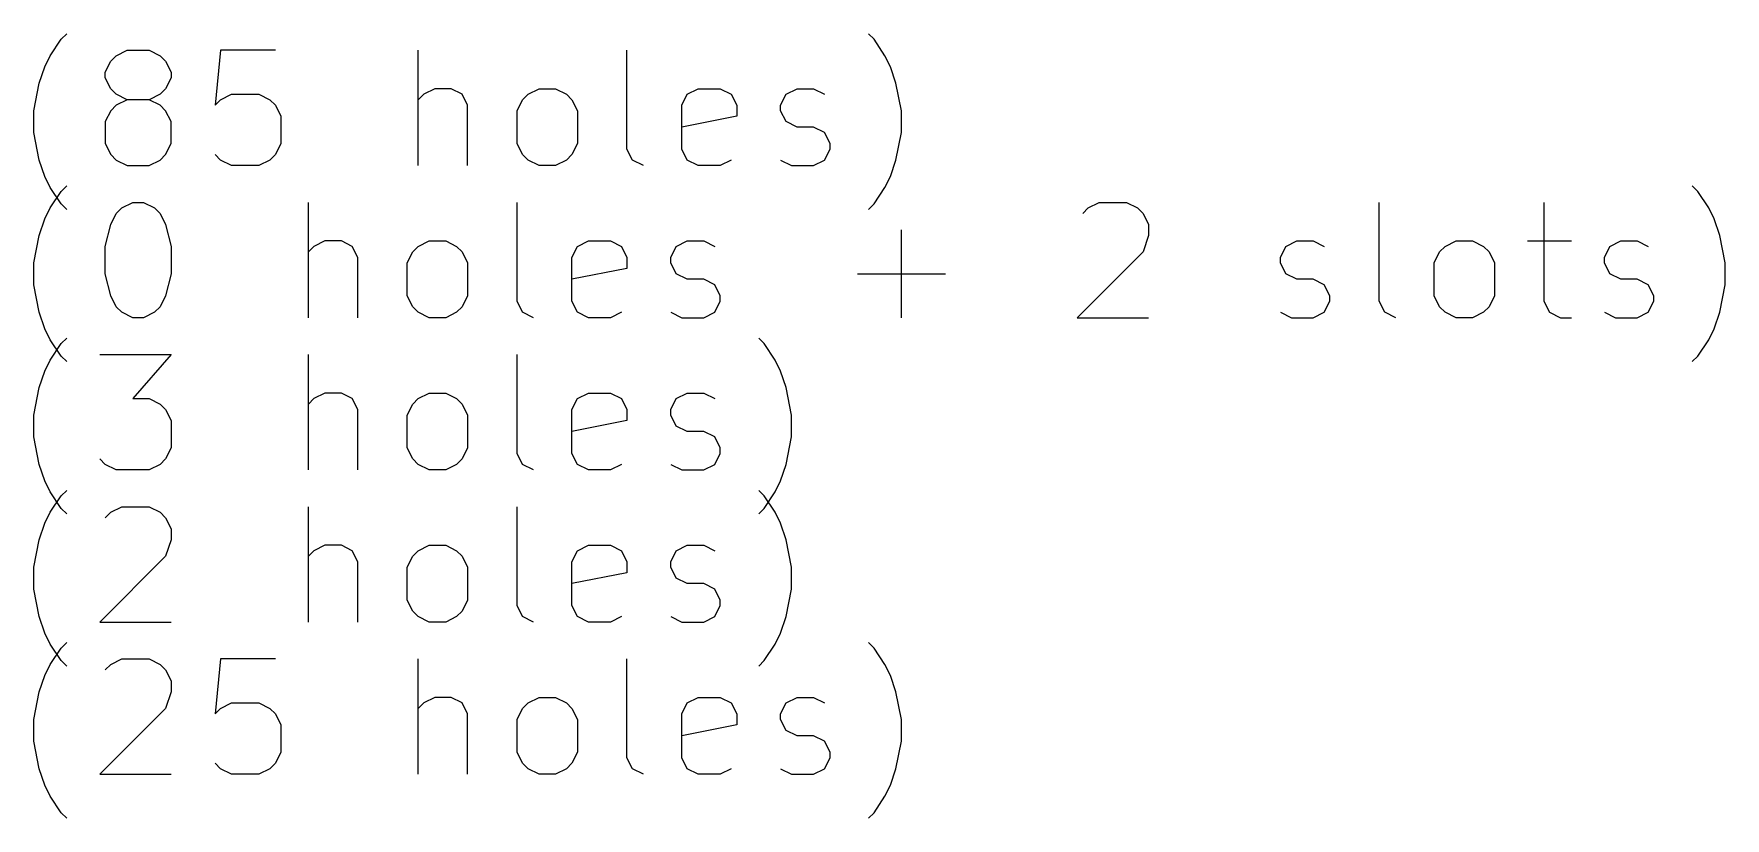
# Model space of a CAD drawing. Extents: x -1 to 215, y -141 to -2.
# Drawn here: x 45.86 to 89.86, y -27.94 to -7.53 of the extents above; entities that cross this region are included whole.
import ezdxf

# ---------------------------------------------------------------- set-up
doc = ezdxf.new("R2010")
doc.units = 0
doc.header["$MEASUREMENT"] = 0
doc.layers.add('BLACK', color=7, linetype='CONTINUOUS')

msp = doc.modelspace()

# ---------------------------------------------------------------- linework, layer by layer
at = {"layer": 'Black'}
for p, q in [((46.2857, -8.1), (46.5714, -7.67143)), ((46.5714, -7.67143), (46.7143, -7.52857)), ((67.7143, -7.67143), (67.5714, -7.52857)), ((68, -8.1), (67.7143, -7.67143)), ((46.1429, -8.38571), (46.2857, -8.1)), ((47.7143, -8.52857), (47.8571, -8.24286)), ((47.8571, -8.24286), (48, -8.1)), ((48, -8.1), (48.2857, -7.95714)), ((48.2857, -7.95714), (48.8571, -7.95714)), ((48.8571, -7.95714), (49.1429, -8.1)), ((49.1429, -8.1), (49.2857, -8.24286)), ((49.2857, -8.24286), (49.4286, -8.52857)), ((50.7143, -7.95714), (50.5714, -9.38571)), ((52.1429, -7.95714), (50.7143, -7.95714)), ((55.8571, -10.9571), (55.8571, -7.95714)), ((61.2857, -10.5286), (61.2857, -7.95714)), ((68.1429, -8.38571), (68, -8.1)), ((46, -8.81429), (46.1429, -8.38571)), ((47.7143, -8.67143), (47.7143, -8.52857)), ((47.8571, -8.95714), (47.7143, -8.67143)), ((49.4286, -8.67143), (49.2857, -8.95714)), ((49.4286, -8.52857), (49.4286, -8.67143)), ((68.2857, -8.81429), (68.1429, -8.38571)), ((45.8571, -9.52857), (46, -8.81429)), ((48, -9.1), (47.8571, -8.95714)), ((48.2857, -9.24286), (48, -9.1)), ((49.1429, -9.1), (48.8571, -9.24286)), ((49.2857, -8.95714), (49.1429, -9.1)), ((50.7143, -9.24286), (51, -9.1)), ((51, -9.1), (51.7143, -9.1)), ((51.7143, -9.1), (52, -9.24286)), ((56, -9.1), (55.8571, -9.24286)), ((56.2857, -8.95714), (56, -9.1)), ((56.7143, -8.95714), (56.2857, -8.95714)), ((57, -9.1), (56.7143, -8.95714)), ((57.1429, -9.38571), (57, -9.1)), ((58.5714, -9.24286), (58.7143, -9.1)), ((58.7143, -9.1), (59, -8.95714)), ((59, -8.95714), (59.4286, -8.95714)), ((59.4286, -8.95714), (59.7143, -9.1)), ((59.7143, -9.1), (59.8571, -9.24286)), ((62.7143, -9.38571), (62.8571, -9.1)), ((62.8571, -9.1), (63.1429, -8.95714)), ((63.1429, -8.95714), (63.7143, -8.95714)), ((63.7143, -8.95714), (64, -9.1)), ((64, -9.1), (64.1429, -9.38571)), ((65.2857, -9.38571), (65.4286, -9.1)), ((65.4286, -9.1), (65.7143, -8.95714)), ((65.7143, -8.95714), (66.1429, -8.95714)), ((66.1429, -8.95714), (66.4286, -9.1)), ((68.4286, -9.52857), (68.2857, -8.81429)), ((45.8571, -10.1), (45.8571, -9.52857)), ((47.8571, -9.52857), (47.7143, -9.81429)), ((48, -9.38571), (47.8571, -9.52857)), ((48.2857, -9.24286), (48, -9.38571)), ((48.8571, -9.24286), (48.2857, -9.24286)), ((49.1429, -9.38571), (48.8571, -9.24286)), ((49.2857, -9.52857), (49.1429, -9.38571)), ((49.4286, -9.81429), (49.2857, -9.52857)), ((50.5714, -9.38571), (50.7143, -9.24286)), ((52, -9.24286), (52.1429, -9.38571)), ((52.1429, -9.38571), (52.2857, -9.67143)), ((52.2857, -9.67143), (52.2857, -10.3857)), ((57.1429, -10.9571), (57.1429, -9.38571)), ((58.4286, -9.52857), (58.5714, -9.24286)), ((58.4286, -10.3857), (58.4286, -9.52857)), ((59.8571, -9.24286), (60, -9.52857)), ((60, -9.52857), (60, -10.3857)), ((62.7143, -10.5286), (62.7143, -9.38571)), ((64.1429, -9.67143), (62.7143, -9.95714)), ((64.1429, -9.38571), (64.1429, -9.67143)), ((65.2857, -9.52857), (65.2857, -9.38571)), ((65.4286, -9.81429), (65.2857, -9.52857)), ((68.4286, -10.1), (68.4286, -9.52857)), ((46, -10.8143), (45.8571, -10.1)), ((47.7143, -9.81429), (47.7143, -10.3857)), ((49.4286, -10.3857), (49.4286, -9.81429)), ((65.7143, -9.95714), (65.4286, -9.81429)), ((66.1429, -9.95714), (65.7143, -9.95714)), ((66.4286, -10.1), (66.1429, -9.95714)), ((66.5714, -10.3857), (66.4286, -10.1)), ((68.2857, -10.8143), (68.4286, -10.1)), ((47.7143, -10.3857), (47.8571, -10.6714)), ((49.2857, -10.6714), (49.4286, -10.3857)), ((52.2857, -10.3857), (52.1429, -10.6714)), ((58.5714, -10.6714), (58.4286, -10.3857)), ((60, -10.3857), (59.8571, -10.6714)), ((61.4286, -10.8143), (61.2857, -10.5286)), ((62.8571, -10.8143), (62.7143, -10.5286)), ((66.4286, -10.8143), (66.5714, -10.5286)), ((66.5714, -10.5286), (66.5714, -10.3857)), ((46.1429, -11.2429), (46, -10.8143)), ((47.8571, -10.6714), (48, -10.8143)), ((48, -10.8143), (48.2857, -10.9571)), ((48.2857, -10.9571), (48.8571, -10.9571)), ((48.8571, -10.9571), (49.1429, -10.8143)), ((49.1429, -10.8143), (49.2857, -10.6714)), ((50.7143, -10.8143), (50.5714, -10.6714)), ((51, -10.9571), (50.7143, -10.8143)), ((51.7143, -10.9571), (51, -10.9571)), ((52, -10.8143), (51.7143, -10.9571)), ((52.1429, -10.6714), (52, -10.8143)), ((58.7143, -10.8143), (58.5714, -10.6714)), ((59, -10.9571), (58.7143, -10.8143)), ((59.4286, -10.9571), (59, -10.9571)), ((59.7143, -10.8143), (59.4286, -10.9571)), ((59.8571, -10.6714), (59.7143, -10.8143)), ((61.7143, -10.9571), (61.4286, -10.8143)), ((63.1429, -10.9571), (62.8571, -10.8143)), ((63.7143, -10.9571), (63.1429, -10.9571)), ((64, -10.8143), (63.7143, -10.9571)), ((65.2857, -10.8143), (65.5714, -10.9571)), ((65.5714, -10.9571), (66.1429, -10.9571)), ((66.1429, -10.9571), (66.4286, -10.8143)), ((68.1429, -11.2429), (68.2857, -10.8143)), ((46.2857, -11.5286), (46.1429, -11.2429)), ((68, -11.5286), (68.1429, -11.2429)), ((46.5714, -11.9571), (46.2857, -11.5286)), ((46.2857, -12.06), (46.5714, -11.6314)), ((46.5714, -11.6314), (46.7143, -11.4886)), ((67.7143, -11.9571), (68, -11.5286)), ((89.1429, -11.6314), (89, -11.4886)), ((89.4286, -12.06), (89.1429, -11.6314)), ((46.1429, -12.3457), (46.2857, -12.06)), ((46.7143, -12.1), (46.5714, -11.9571)), ((47.8571, -12.4886), (48, -12.2029)), ((48, -12.2029), (48.1429, -12.06)), ((48.1429, -12.06), (48.4286, -11.9171)), ((48.4286, -11.9171), (48.7143, -11.9171)), ((48.7143, -11.9171), (49, -12.06)), ((49, -12.06), (49.1429, -12.2029)), ((49.1429, -12.2029), (49.2857, -12.4886)), ((53, -14.9171), (53, -11.9171)), ((58.4286, -14.4886), (58.4286, -11.9171)), ((67.5714, -12.1), (67.7143, -11.9571)), ((73.1429, -12.2029), (73.2857, -12.06)), ((73.2857, -12.06), (73.5714, -11.9171)), ((73.5714, -11.9171), (74.2857, -11.9171)), ((74.2857, -11.9171), (74.5714, -12.06)), ((74.5714, -12.06), (74.7143, -12.2029)), ((74.7143, -12.2029), (74.8571, -12.4886)), ((80.8571, -14.4886), (80.8571, -11.9171)), ((85.1429, -11.9171), (85.1429, -14.4886)), ((89.5714, -12.3457), (89.4286, -12.06)), ((46, -12.7743), (46.1429, -12.3457)), ((47.7143, -13.06), (47.8571, -12.4886)), ((49.2857, -12.4886), (49.4286, -13.06)), ((68.4286, -14.9171), (68.4286, -12.6314)), ((74.8571, -12.4886), (74.8571, -12.7743)), ((89.7143, -12.7743), (89.5714, -12.3457)), ((45.8571, -13.4886), (46, -12.7743)), ((47.7143, -13.7743), (47.7143, -13.06)), ((49.4286, -13.06), (49.4286, -13.7743)), ((53.1429, -13.06), (53, -13.2029)), ((53.4286, -12.9171), (53.1429, -13.06)), ((53.8571, -12.9171), (53.4286, -12.9171)), ((54.1429, -13.06), (53.8571, -12.9171)), ((54.2857, -13.3457), (54.1429, -13.06)), ((55.7143, -13.2029), (55.8571, -13.06)), ((55.8571, -13.06), (56.1429, -12.9171)), ((56.1429, -12.9171), (56.5714, -12.9171)), ((56.5714, -12.9171), (56.8571, -13.06)), ((56.8571, -13.06), (57, -13.2029)), ((59.8571, -13.3457), (60, -13.06)), ((60, -13.06), (60.2857, -12.9171)), ((60.2857, -12.9171), (60.8571, -12.9171)), ((60.8571, -12.9171), (61.1429, -13.06)), ((61.1429, -13.06), (61.2857, -13.3457)), ((62.4286, -13.3457), (62.5714, -13.06)), ((62.5714, -13.06), (62.8571, -12.9171)), ((62.8571, -12.9171), (63.2857, -12.9171)), ((63.2857, -12.9171), (63.5714, -13.06)), ((74.8571, -12.7743), (74.7143, -13.2029)), ((78.2857, -13.3457), (78.4286, -13.06)), ((78.4286, -13.06), (78.7143, -12.9171)), ((78.7143, -12.9171), (79.1429, -12.9171)), ((79.1429, -12.9171), (79.4286, -13.06)), ((82.4286, -13.2029), (82.5714, -13.06)), ((82.5714, -13.06), (82.8571, -12.9171)), ((82.8571, -12.9171), (83.2857, -12.9171)), ((83.2857, -12.9171), (83.5714, -13.06)), ((83.5714, -13.06), (83.7143, -13.2029)), ((84.7143, -12.9171), (85.8571, -12.9171)), ((86.7143, -13.3457), (86.8571, -13.06)), ((86.8571, -13.06), (87.1429, -12.9171)), ((87.1429, -12.9171), (87.5714, -12.9171)), ((87.5714, -12.9171), (87.8571, -13.06)), ((89.8571, -13.4886), (89.7143, -12.7743)), ((45.8571, -14.06), (45.8571, -13.4886)), ((54.2857, -14.9171), (54.2857, -13.3457)), ((55.5714, -13.4886), (55.7143, -13.2029)), ((55.5714, -14.3457), (55.5714, -13.4886)), ((57, -13.2029), (57.1429, -13.4886)), ((57.1429, -13.4886), (57.1429, -14.3457)), ((59.8571, -14.4886), (59.8571, -13.3457)), ((61.2857, -13.6314), (59.8571, -13.9171)), ((61.2857, -13.3457), (61.2857, -13.6314)), ((62.4286, -13.4886), (62.4286, -13.3457)), ((62.5714, -13.7743), (62.4286, -13.4886)), ((74.7143, -13.2029), (73, -14.9171)), ((78.2857, -13.4886), (78.2857, -13.3457)), ((78.4286, -13.7743), (78.2857, -13.4886)), ((82.2857, -13.4886), (82.4286, -13.2029)), ((82.2857, -14.3457), (82.2857, -13.4886)), ((83.7143, -13.2029), (83.8571, -13.4886)), ((83.8571, -13.4886), (83.8571, -14.3457)), ((86.7143, -13.4886), (86.7143, -13.3457)), ((86.8571, -13.7743), (86.7143, -13.4886)), ((89.8571, -14.06), (89.8571, -13.4886)), ((46, -14.7743), (45.8571, -14.06)), ((47.8571, -14.3457), (47.7143, -13.7743)), ((49.4286, -13.7743), (49.2857, -14.3457)), ((62.8571, -13.9171), (62.5714, -13.7743)), ((63.2857, -13.9171), (62.8571, -13.9171)), ((63.5714, -14.06), (63.2857, -13.9171)), ((63.7143, -14.3457), (63.5714, -14.06)), ((67.2857, -13.7743), (69.5714, -13.7743)), ((78.7143, -13.9171), (78.4286, -13.7743)), ((79.1429, -13.9171), (78.7143, -13.9171)), ((79.4286, -14.06), (79.1429, -13.9171)), ((79.5714, -14.3457), (79.4286, -14.06)), ((87.1429, -13.9171), (86.8571, -13.7743)), ((87.5714, -13.9171), (87.1429, -13.9171)), ((87.8571, -14.06), (87.5714, -13.9171)), ((88, -14.3457), (87.8571, -14.06)), ((89.7143, -14.7743), (89.8571, -14.06)), ((48, -14.6314), (47.8571, -14.3457)), ((49.2857, -14.3457), (49.1429, -14.6314)), ((55.7143, -14.6314), (55.5714, -14.3457)), ((57.1429, -14.3457), (57, -14.6314)), ((58.5714, -14.7743), (58.4286, -14.4886)), ((60, -14.7743), (59.8571, -14.4886)), ((63.5714, -14.7743), (63.7143, -14.4886)), ((63.7143, -14.4886), (63.7143, -14.3457)), ((79.4286, -14.7743), (79.5714, -14.4886)), ((79.5714, -14.4886), (79.5714, -14.3457)), ((81, -14.7743), (80.8571, -14.4886)), ((82.4286, -14.6314), (82.2857, -14.3457)), ((83.8571, -14.3457), (83.7143, -14.6314)), ((85.1429, -14.4886), (85.2857, -14.7743)), ((87.8571, -14.7743), (88, -14.4886)), ((88, -14.4886), (88, -14.3457)), ((46.1429, -15.2029), (46, -14.7743)), ((48.1429, -14.7743), (48, -14.6314)), ((48.4286, -14.9171), (48.1429, -14.7743)), ((48.7143, -14.9171), (48.4286, -14.9171)), ((49, -14.7743), (48.7143, -14.9171)), ((49.1429, -14.6314), (49, -14.7743)), ((55.8571, -14.7743), (55.7143, -14.6314)), ((56.1429, -14.9171), (55.8571, -14.7743)), ((56.5714, -14.9171), (56.1429, -14.9171)), ((56.8571, -14.7743), (56.5714, -14.9171)), ((57, -14.6314), (56.8571, -14.7743)), ((58.8571, -14.9171), (58.5714, -14.7743)), ((60.2857, -14.9171), (60, -14.7743)), ((60.8571, -14.9171), (60.2857, -14.9171)), ((61.1429, -14.7743), (60.8571, -14.9171)), ((62.4286, -14.7743), (62.7143, -14.9171)), ((62.7143, -14.9171), (63.2857, -14.9171)), ((63.2857, -14.9171), (63.5714, -14.7743)), ((73, -14.9171), (74.8571, -14.9171)), ((78.2857, -14.7743), (78.5714, -14.9171)), ((78.5714, -14.9171), (79.1429, -14.9171)), ((79.1429, -14.9171), (79.4286, -14.7743)), ((81.2857, -14.9171), (81, -14.7743)), ((82.5714, -14.7743), (82.4286, -14.6314)), ((82.8571, -14.9171), (82.5714, -14.7743)), ((83.2857, -14.9171), (82.8571, -14.9171)), ((83.5714, -14.7743), (83.2857, -14.9171)), ((83.7143, -14.6314), (83.5714, -14.7743)), ((85.2857, -14.7743), (85.5714, -14.9171)), ((85.5714, -14.9171), (85.8571, -14.9171)), ((86.7143, -14.7743), (87, -14.9171)), ((87, -14.9171), (87.5714, -14.9171)), ((87.5714, -14.9171), (87.8571, -14.7743)), ((89.5714, -15.2029), (89.7143, -14.7743)), ((46.2857, -15.4886), (46.1429, -15.2029)), ((89.4286, -15.4886), (89.5714, -15.2029)), ((46.5714, -15.9171), (46.2857, -15.4886)), ((46.2857, -16.02), (46.5714, -15.5914)), ((46.5714, -15.5914), (46.7143, -15.4486)), ((64.8571, -15.5914), (64.7143, -15.4486)), ((65.1429, -16.02), (64.8571, -15.5914)), ((89.1429, -15.9171), (89.4286, -15.4886)), ((46.1429, -16.3057), (46.2857, -16.02)), ((46.7143, -16.06), (46.5714, -15.9171)), ((47.5714, -15.8771), (49.4286, -15.8771)), ((49.4286, -15.8771), (48.4286, -17.02)), ((53, -18.8771), (53, -15.8771)), ((58.4286, -18.4486), (58.4286, -15.8771)), ((65.2857, -16.3057), (65.1429, -16.02)), ((89, -16.06), (89.1429, -15.9171)), ((46, -16.7343), (46.1429, -16.3057)), ((65.4286, -16.7343), (65.2857, -16.3057)), ((45.8571, -17.4486), (46, -16.7343)), ((48.4286, -17.02), (48.8571, -17.02)), ((48.8571, -17.02), (49.1429, -17.1629)), ((53.1429, -17.02), (53, -17.1629)), ((53.4286, -16.8771), (53.1429, -17.02)), ((53.8571, -16.8771), (53.4286, -16.8771)), ((54.1429, -17.02), (53.8571, -16.8771)), ((54.2857, -17.3057), (54.1429, -17.02)), ((55.7143, -17.1629), (55.8571, -17.02)), ((55.8571, -17.02), (56.1429, -16.8771)), ((56.1429, -16.8771), (56.5714, -16.8771)), ((56.5714, -16.8771), (56.8571, -17.02)), ((56.8571, -17.02), (57, -17.1629)), ((59.8571, -17.3057), (60, -17.02)), ((60, -17.02), (60.2857, -16.8771)), ((60.2857, -16.8771), (60.8571, -16.8771)), ((60.8571, -16.8771), (61.1429, -17.02)), ((61.1429, -17.02), (61.2857, -17.3057)), ((62.4286, -17.3057), (62.5714, -17.02)), ((62.5714, -17.02), (62.8571, -16.8771)), ((62.8571, -16.8771), (63.2857, -16.8771)), ((63.2857, -16.8771), (63.5714, -17.02)), ((65.5714, -17.4486), (65.4286, -16.7343)), ((45.8571, -18.02), (45.8571, -17.4486)), ((49.1429, -17.1629), (49.2857, -17.3057)), ((49.2857, -17.3057), (49.4286, -17.5914)), ((49.4286, -17.5914), (49.4286, -18.3057)), ((54.2857, -18.8771), (54.2857, -17.3057)), ((55.5714, -17.4486), (55.7143, -17.1629)), ((55.5714, -18.3057), (55.5714, -17.4486)), ((57, -17.1629), (57.1429, -17.4486)), ((57.1429, -17.4486), (57.1429, -18.3057)), ((59.8571, -18.4486), (59.8571, -17.3057)), ((61.2857, -17.5914), (59.8571, -17.8771)), ((61.2857, -17.3057), (61.2857, -17.5914)), ((62.4286, -17.4486), (62.4286, -17.3057)), ((62.5714, -17.7343), (62.4286, -17.4486)), ((65.5714, -18.02), (65.5714, -17.4486)), ((46, -18.7343), (45.8571, -18.02)), ((62.8571, -17.8771), (62.5714, -17.7343)), ((63.2857, -17.8771), (62.8571, -17.8771)), ((63.5714, -18.02), (63.2857, -17.8771)), ((63.7143, -18.3057), (63.5714, -18.02)), ((65.4286, -18.7343), (65.5714, -18.02)), ((49.4286, -18.3057), (49.2857, -18.5914)), ((55.7143, -18.5914), (55.5714, -18.3057)), ((57.1429, -18.3057), (57, -18.5914)), ((58.5714, -18.7343), (58.4286, -18.4486)), ((60, -18.7343), (59.8571, -18.4486)), ((63.5714, -18.7343), (63.7143, -18.4486)), ((63.7143, -18.4486), (63.7143, -18.3057)), ((46.1429, -19.1629), (46, -18.7343)), ((47.7143, -18.7343), (47.5714, -18.5914)), ((48, -18.8771), (47.7143, -18.7343)), ((48.8571, -18.8771), (48, -18.8771)), ((49.1429, -18.7343), (48.8571, -18.8771)), ((49.2857, -18.5914), (49.1429, -18.7343)), ((55.8571, -18.7343), (55.7143, -18.5914)), ((56.1429, -18.8771), (55.8571, -18.7343)), ((56.5714, -18.8771), (56.1429, -18.8771)), ((56.8571, -18.7343), (56.5714, -18.8771)), ((57, -18.5914), (56.8571, -18.7343)), ((58.8571, -18.8771), (58.5714, -18.7343)), ((60.2857, -18.8771), (60, -18.7343)), ((60.8571, -18.8771), (60.2857, -18.8771)), ((61.1429, -18.7343), (60.8571, -18.8771)), ((62.4286, -18.7343), (62.7143, -18.8771)), ((62.7143, -18.8771), (63.2857, -18.8771)), ((63.2857, -18.8771), (63.5714, -18.7343)), ((65.2857, -19.1629), (65.4286, -18.7343)), ((46.2857, -19.4486), (46.1429, -19.1629)), ((65.1429, -19.4486), (65.2857, -19.1629)), ((46.5714, -19.8771), (46.2857, -19.4486)), ((46.2857, -19.98), (46.5714, -19.5514)), ((46.5714, -19.5514), (46.7143, -19.4086)), ((64.8571, -19.5514), (64.7143, -19.4086)), ((64.8571, -19.8771), (65.1429, -19.4486)), ((65.1429, -19.98), (64.8571, -19.5514)), ((46.1429, -20.2657), (46.2857, -19.98)), ((46.7143, -20.02), (46.5714, -19.8771)), ((47.7143, -20.1229), (47.8571, -19.98)), ((47.8571, -19.98), (48.1429, -19.8371)), ((48.1429, -19.8371), (48.8571, -19.8371)), ((48.8571, -19.8371), (49.1429, -19.98)), ((49.1429, -19.98), (49.2857, -20.1229)), ((49.2857, -20.1229), (49.4286, -20.4086)), ((53, -22.8371), (53, -19.8371)), ((58.4286, -22.4086), (58.4286, -19.8371)), ((64.7143, -20.02), (64.8571, -19.8771)), ((65.2857, -20.2657), (65.1429, -19.98)), ((46, -20.6943), (46.1429, -20.2657)), ((49.4286, -20.4086), (49.4286, -20.6943)), ((65.4286, -20.6943), (65.2857, -20.2657)), ((45.8571, -21.4086), (46, -20.6943)), ((49.4286, -20.6943), (49.2857, -21.1229)), ((53.1429, -20.98), (53, -21.1229)), ((53.4286, -20.8371), (53.1429, -20.98)), ((53.8571, -20.8371), (53.4286, -20.8371)), ((54.1429, -20.98), (53.8571, -20.8371)), ((54.2857, -21.2657), (54.1429, -20.98)), ((55.7143, -21.1229), (55.8571, -20.98)), ((55.8571, -20.98), (56.1429, -20.8371)), ((56.1429, -20.8371), (56.5714, -20.8371)), ((56.5714, -20.8371), (56.8571, -20.98)), ((56.8571, -20.98), (57, -21.1229)), ((59.8571, -21.2657), (60, -20.98)), ((60, -20.98), (60.2857, -20.8371)), ((60.2857, -20.8371), (60.8571, -20.8371)), ((60.8571, -20.8371), (61.1429, -20.98)), ((61.1429, -20.98), (61.2857, -21.2657)), ((62.4286, -21.2657), (62.5714, -20.98)), ((62.5714, -20.98), (62.8571, -20.8371)), ((62.8571, -20.8371), (63.2857, -20.8371)), ((63.2857, -20.8371), (63.5714, -20.98)), ((65.5714, -21.4086), (65.4286, -20.6943)), ((45.8571, -21.98), (45.8571, -21.4086)), ((49.2857, -21.1229), (47.5714, -22.8371)), ((54.2857, -22.8371), (54.2857, -21.2657)), ((55.5714, -21.4086), (55.7143, -21.1229)), ((55.5714, -22.2657), (55.5714, -21.4086)), ((57, -21.1229), (57.1429, -21.4086)), ((57.1429, -21.4086), (57.1429, -22.2657)), ((59.8571, -22.4086), (59.8571, -21.2657)), ((61.2857, -21.5514), (59.8571, -21.8371)), ((61.2857, -21.2657), (61.2857, -21.5514)), ((62.4286, -21.4086), (62.4286, -21.2657)), ((62.5714, -21.6943), (62.4286, -21.4086)), ((65.5714, -21.98), (65.5714, -21.4086)), ((46, -22.6943), (45.8571, -21.98)), ((62.8571, -21.8371), (62.5714, -21.6943)), ((63.2857, -21.8371), (62.8571, -21.8371)), ((63.5714, -21.98), (63.2857, -21.8371)), ((63.7143, -22.2657), (63.5714, -21.98)), ((65.4286, -22.6943), (65.5714, -21.98)), ((55.7143, -22.5514), (55.5714, -22.2657)), ((57.1429, -22.2657), (57, -22.5514)), ((58.5714, -22.6943), (58.4286, -22.4086)), ((60, -22.6943), (59.8571, -22.4086)), ((63.5714, -22.6943), (63.7143, -22.4086)), ((63.7143, -22.4086), (63.7143, -22.2657)), ((46.1429, -23.1229), (46, -22.6943)), ((47.5714, -22.8371), (49.4286, -22.8371)), ((55.8571, -22.6943), (55.7143, -22.5514)), ((56.1429, -22.8371), (55.8571, -22.6943)), ((56.5714, -22.8371), (56.1429, -22.8371)), ((56.8571, -22.6943), (56.5714, -22.8371)), ((57, -22.5514), (56.8571, -22.6943)), ((58.8571, -22.8371), (58.5714, -22.6943)), ((60.2857, -22.8371), (60, -22.6943)), ((60.8571, -22.8371), (60.2857, -22.8371)), ((61.1429, -22.6943), (60.8571, -22.8371)), ((62.4286, -22.6943), (62.7143, -22.8371)), ((62.7143, -22.8371), (63.2857, -22.8371)), ((63.2857, -22.8371), (63.5714, -22.6943)), ((65.2857, -23.1229), (65.4286, -22.6943)), ((46.2857, -23.4086), (46.1429, -23.1229)), ((65.1429, -23.4086), (65.2857, -23.1229)), ((46.5714, -23.8371), (46.2857, -23.4086)), ((46.2857, -23.94), (46.5714, -23.5114)), ((46.5714, -23.5114), (46.7143, -23.3686)), ((64.8571, -23.8371), (65.1429, -23.4086)), ((67.7143, -23.5114), (67.5714, -23.3686)), ((68, -23.94), (67.7143, -23.5114)), ((46.1429, -24.2257), (46.2857, -23.94)), ((46.7143, -23.98), (46.5714, -23.8371)), ((47.7143, -24.0829), (47.8571, -23.94)), ((47.8571, -23.94), (48.1429, -23.7971)), ((48.1429, -23.7971), (48.8571, -23.7971)), ((48.8571, -23.7971), (49.1429, -23.94)), ((49.1429, -23.94), (49.2857, -24.0829)), ((49.2857, -24.0829), (49.4286, -24.3686)), ((50.7143, -23.7971), (50.5714, -25.2257)), ((52.1429, -23.7971), (50.7143, -23.7971)), ((55.8571, -26.7971), (55.8571, -23.7971)), ((61.2857, -26.3686), (61.2857, -23.7971)), ((64.7143, -23.98), (64.8571, -23.8371)), ((68.1429, -24.2257), (68, -23.94)), ((46, -24.6543), (46.1429, -24.2257)), ((49.4286, -24.3686), (49.4286, -24.6543)), ((68.2857, -24.6543), (68.1429, -24.2257)), ((45.8571, -25.3686), (46, -24.6543)), ((49.4286, -24.6543), (49.2857, -25.0829)), ((50.7143, -25.0829), (51, -24.94)), ((51, -24.94), (51.7143, -24.94)), ((51.7143, -24.94), (52, -25.0829)), ((56, -24.94), (55.8571, -25.0829)), ((56.2857, -24.7971), (56, -24.94)), ((56.7143, -24.7971), (56.2857, -24.7971)), ((57, -24.94), (56.7143, -24.7971)), ((57.1429, -25.2257), (57, -24.94)), ((58.5714, -25.0829), (58.7143, -24.94)), ((58.7143, -24.94), (59, -24.7971)), ((59, -24.7971), (59.4286, -24.7971)), ((59.4286, -24.7971), (59.7143, -24.94)), ((59.7143, -24.94), (59.8571, -25.0829)), ((62.7143, -25.2257), (62.8571, -24.94)), ((62.8571, -24.94), (63.1429, -24.7971)), ((63.1429, -24.7971), (63.7143, -24.7971)), ((63.7143, -24.7971), (64, -24.94)), ((64, -24.94), (64.1429, -25.2257)), ((65.2857, -25.2257), (65.4286, -24.94)), ((65.4286, -24.94), (65.7143, -24.7971)), ((65.7143, -24.7971), (66.1429, -24.7971)), ((66.1429, -24.7971), (66.4286, -24.94)), ((68.4286, -25.3686), (68.2857, -24.6543)), ((45.8571, -25.94), (45.8571, -25.3686)), ((49.2857, -25.0829), (47.5714, -26.7971)), ((50.5714, -25.2257), (50.7143, -25.0829)), ((52, -25.0829), (52.1429, -25.2257)), ((52.1429, -25.2257), (52.2857, -25.5114)), ((52.2857, -25.5114), (52.2857, -26.2257)), ((57.1429, -26.7971), (57.1429, -25.2257)), ((58.4286, -25.3686), (58.5714, -25.0829)), ((58.4286, -26.2257), (58.4286, -25.3686)), ((59.8571, -25.0829), (60, -25.3686)), ((60, -25.3686), (60, -26.2257)), ((62.7143, -26.3686), (62.7143, -25.2257)), ((64.1429, -25.5114), (62.7143, -25.7971)), ((64.1429, -25.2257), (64.1429, -25.5114)), ((65.2857, -25.3686), (65.2857, -25.2257)), ((65.4286, -25.6543), (65.2857, -25.3686)), ((68.4286, -25.94), (68.4286, -25.3686)), ((46, -26.6543), (45.8571, -25.94)), ((65.7143, -25.7971), (65.4286, -25.6543)), ((66.1429, -25.7971), (65.7143, -25.7971)), ((66.4286, -25.94), (66.1429, -25.7971)), ((66.5714, -26.2257), (66.4286, -25.94)), ((68.2857, -26.6543), (68.4286, -25.94)), ((52.2857, -26.2257), (52.1429, -26.5114)), ((58.5714, -26.5114), (58.4286, -26.2257)), ((60, -26.2257), (59.8571, -26.5114)), ((61.4286, -26.6543), (61.2857, -26.3686)), ((62.8571, -26.6543), (62.7143, -26.3686)), ((66.4286, -26.6543), (66.5714, -26.3686)), ((66.5714, -26.3686), (66.5714, -26.2257)), ((46.1429, -27.0829), (46, -26.6543)), ((47.5714, -26.7971), (49.4286, -26.7971)), ((50.7143, -26.6543), (50.5714, -26.5114)), ((51, -26.7971), (50.7143, -26.6543)), ((51.7143, -26.7971), (51, -26.7971)), ((52, -26.6543), (51.7143, -26.7971)), ((52.1429, -26.5114), (52, -26.6543)), ((58.7143, -26.6543), (58.5714, -26.5114)), ((59, -26.7971), (58.7143, -26.6543)), ((59.4286, -26.7971), (59, -26.7971)), ((59.7143, -26.6543), (59.4286, -26.7971)), ((59.8571, -26.5114), (59.7143, -26.6543)), ((61.7143, -26.7971), (61.4286, -26.6543)), ((63.1429, -26.7971), (62.8571, -26.6543)), ((63.7143, -26.7971), (63.1429, -26.7971)), ((64, -26.6543), (63.7143, -26.7971)), ((65.2857, -26.6543), (65.5714, -26.7971)), ((65.5714, -26.7971), (66.1429, -26.7971)), ((66.1429, -26.7971), (66.4286, -26.6543)), ((68.1429, -27.0829), (68.2857, -26.6543)), ((46.2857, -27.3686), (46.1429, -27.0829)), ((68, -27.3686), (68.1429, -27.0829)), ((46.5714, -27.7971), (46.2857, -27.3686)), ((67.7143, -27.7971), (68, -27.3686)), ((46.7143, -27.94), (46.5714, -27.7971)), ((67.5714, -27.94), (67.7143, -27.7971))]:
    msp.add_line(p, q, dxfattribs=at)

doc.saveas('drawing.dxf')
